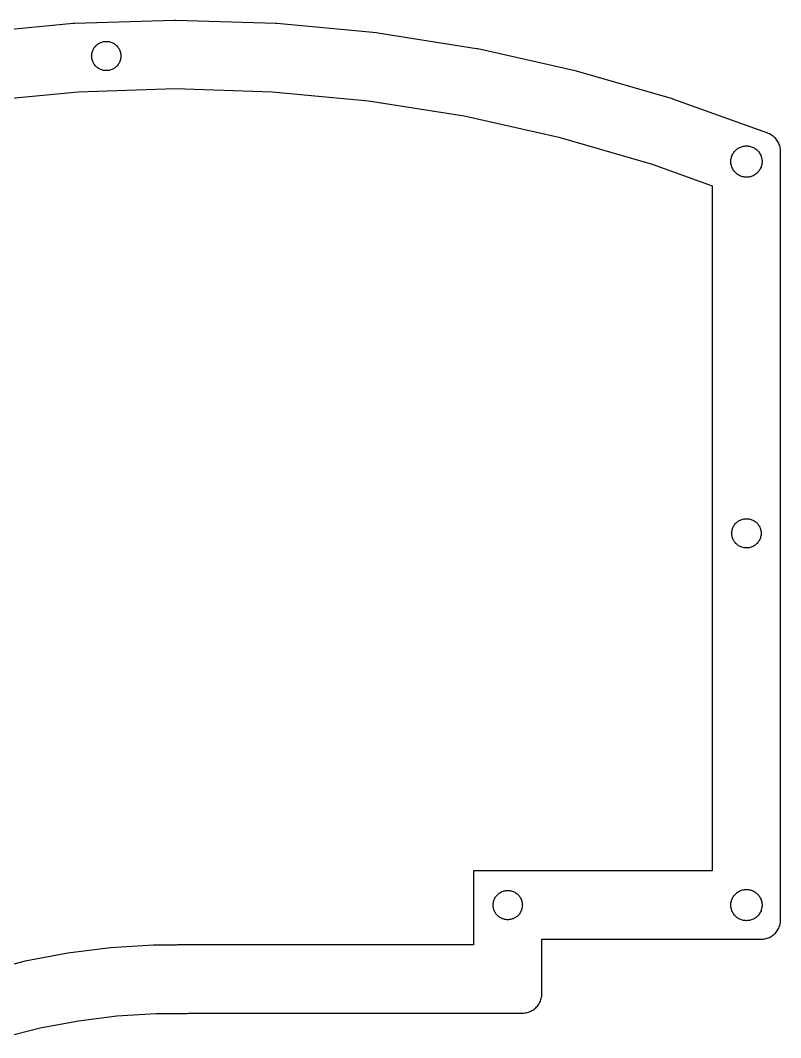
# Model space of a CAD drawing. Header units: metres. Extents: x -87 to 72, y -78 to 55.
# Drawn here: x -6 to 71.9, y -49.6 to 54.7 of the extents above; entities that cross this region are included whole.
import ezdxf

# ---------------------------------------------------------------- set-up
doc = ezdxf.new("R2010")
doc.units = ezdxf.units.M

msp = doc.modelspace()

# ---------------------------------------------------------------- linework, layer by layer
for p, q in [((-0.5284, 54.3282), (-10.7297, 53.3639)), ((-0.40301, 54.3361), (-0.5284, 54.3282)), ((9.83869, 54.658), (-0.40301, 54.3361)), ((9.96433, 54.658), (9.83869, 54.658)), ((20.206, 54.3361), (9.96433, 54.658)), ((20.3314, 54.3282), (20.206, 54.3361)), ((30.5327, 53.3639), (20.3314, 54.3282)), ((30.6573, 53.3482), (30.5327, 53.3639)), ((40.7779, 51.7452), (30.6573, 53.3482)), ((1.82249, 52.0955), (1.89318, 52.1578)), ((1.89318, 52.1578), (1.96763, 52.2156)), ((1.96763, 52.2156), (2.04557, 52.2686)), ((2.04557, 52.2686), (2.12669, 52.3165)), ((2.12669, 52.3165), (2.21064, 52.3593)), ((2.21064, 52.3593), (2.29713, 52.3967)), ((2.29713, 52.3967), (2.38578, 52.4287)), ((2.38578, 52.4287), (2.47628, 52.4549)), ((2.47628, 52.4549), (2.56825, 52.4755)), ((2.56825, 52.4755), (2.66131, 52.4902)), ((2.66131, 52.4902), (2.75514, 52.4991)), ((2.75514, 52.4991), (2.84931, 52.5021)), ((2.84931, 52.5021), (2.94351, 52.4991)), ((2.94351, 52.4991), (3.03732, 52.4902)), ((3.03732, 52.4902), (3.13038, 52.4755)), ((3.13038, 52.4755), (3.22234, 52.4549)), ((3.22234, 52.4549), (3.31284, 52.4287)), ((3.31284, 52.4287), (3.4015, 52.3967)), ((3.4015, 52.3967), (3.48799, 52.3593)), ((3.48799, 52.3593), (3.57194, 52.3165)), ((3.57194, 52.3165), (3.65305, 52.2686)), ((3.65305, 52.2686), (3.731, 52.2156)), ((3.731, 52.2156), (3.80544, 52.1578)), ((3.80544, 52.1578), (3.87614, 52.0955)), ((1.35227, 51.0963), (1.36114, 51.1901)), ((1.36114, 51.1901), (1.37588, 51.2831)), ((1.37588, 51.2831), (1.39643, 51.3751)), ((1.39643, 51.3751), (1.42272, 51.4656)), ((1.42272, 51.4656), (1.45464, 51.5542)), ((1.45464, 51.5542), (1.49207, 51.6407)), ((1.49207, 51.6407), (1.53486, 51.7247)), ((1.53486, 51.7247), (1.58282, 51.8058)), ((1.58282, 51.8058), (1.63578, 51.8837)), ((1.63578, 51.8837), (1.69355, 51.9582)), ((1.69355, 51.9582), (1.75587, 52.0289)), ((1.75587, 52.0289), (1.82249, 52.0955)), ((3.87614, 52.0955), (3.94277, 52.0289)), ((3.94277, 52.0289), (4.00509, 51.9582)), ((4.00509, 51.9582), (4.06284, 51.8837)), ((4.06284, 51.8837), (4.11581, 51.8058)), ((4.11581, 51.8058), (4.16378, 51.7247)), ((4.16378, 51.7247), (4.20655, 51.6407)), ((4.20655, 51.6407), (4.24398, 51.5542)), ((4.24398, 51.5542), (4.2759, 51.4656)), ((4.2759, 51.4656), (4.30219, 51.3751)), ((4.30219, 51.3751), (4.32275, 51.2831)), ((4.32275, 51.2831), (4.33749, 51.1901)), ((4.33749, 51.1901), (4.34635, 51.0963)), ((40.9014, 51.7217), (40.7779, 51.7452)), ((50.9013, 49.4864), (40.9014, 51.7217)), ((1.34931, 51.0021), (1.35227, 51.0963)), ((1.35227, 50.9079), (1.34931, 51.0021)), ((1.36114, 50.8141), (1.35227, 50.9079)), ((1.37588, 50.721), (1.36114, 50.8141)), ((1.39643, 50.629), (1.37588, 50.721)), ((1.42272, 50.5385), (1.39643, 50.629)), ((1.45464, 50.4499), (1.42272, 50.5385)), ((1.49207, 50.3634), (1.45464, 50.4499)), ((1.53486, 50.2794), (1.49207, 50.3634)), ((1.58282, 50.1983), (1.53486, 50.2794)), ((1.63578, 50.1204), (1.58282, 50.1983)), ((1.69355, 50.0459), (1.63578, 50.1204)), ((4.06284, 50.1204), (4.00509, 50.0459)), ((4.11581, 50.1983), (4.06284, 50.1204)), ((4.16378, 50.2794), (4.11581, 50.1983)), ((4.20655, 50.3634), (4.16378, 50.2794)), ((4.24398, 50.4499), (4.20655, 50.3634)), ((4.2759, 50.5385), (4.24398, 50.4499)), ((4.30219, 50.629), (4.2759, 50.5385)), ((4.32275, 50.721), (4.30219, 50.629)), ((4.33749, 50.8141), (4.32275, 50.721)), ((4.34635, 50.9079), (4.33749, 50.8141)), ((4.34635, 51.0963), (4.34931, 51.0021)), ((4.34931, 51.0021), (4.34635, 50.9079)), ((1.75587, 49.9753), (1.69355, 50.0459)), ((1.82249, 49.9086), (1.75587, 49.9753)), ((1.89318, 49.8463), (1.82249, 49.9086)), ((1.96763, 49.7885), (1.89318, 49.8463)), ((2.04557, 49.7356), (1.96763, 49.7885)), ((2.12669, 49.6876), (2.04557, 49.7356)), ((2.21064, 49.6448), (2.12669, 49.6876)), ((2.29713, 49.6074), (2.21064, 49.6448)), ((2.38578, 49.5755), (2.29713, 49.6074)), ((2.47628, 49.5492), (2.38578, 49.5755)), ((2.56825, 49.5286), (2.47628, 49.5492)), ((2.66131, 49.5139), (2.56825, 49.5286)), ((2.75514, 49.505), (2.66131, 49.5139)), ((2.84931, 49.5021), (2.75514, 49.505)), ((2.94351, 49.505), (2.84931, 49.5021)), ((3.03732, 49.5139), (2.94351, 49.505)), ((3.13038, 49.5286), (3.03732, 49.5139)), ((3.22234, 49.5492), (3.13038, 49.5286)), ((3.31284, 49.5755), (3.22234, 49.5492)), ((3.4015, 49.6074), (3.31284, 49.5755)), ((3.48799, 49.6448), (3.4015, 49.6074)), ((3.57194, 49.6876), (3.48799, 49.6448)), ((3.65305, 49.7356), (3.57194, 49.6876)), ((3.731, 49.7885), (3.65305, 49.7356)), ((3.80544, 49.8463), (3.731, 49.7885)), ((3.87614, 49.9086), (3.80544, 49.8463)), ((3.94277, 49.9753), (3.87614, 49.9086)), ((4.00509, 50.0459), (3.94277, 49.9753)), ((51.023, 49.4552), (50.9013, 49.4864)), ((60.8629, 46.5964), (51.023, 49.4552)), ((-9.9145, 46.4098), (-0.02608, 47.3445)), ((-0.02608, 47.3445), (9.90151, 47.6565)), ((9.90151, 47.6565), (19.8291, 47.3445)), ((19.8291, 47.3445), (29.7175, 46.4098)), ((29.7175, 46.4098), (39.5277, 44.856)), ((60.9824, 46.5576), (60.8629, 46.5964)), ((70.615, 43.0897), (60.9824, 46.5576)), ((39.5277, 44.856), (49.221, 42.6893)), ((70.6737, 43.0675), (70.615, 43.0897)), ((70.7891, 43.0176), (70.6737, 43.0675)), ((70.901, 42.9605), (70.7891, 43.0176)), ((71.0091, 42.8966), (70.901, 42.9605)), ((71.1131, 42.8259), (71.0091, 42.8966)), ((71.2123, 42.7489), (71.1131, 42.8259)), ((49.221, 42.6893), (58.7591, 39.9182)), ((67.9431, 41.7038), (68.0396, 41.7319)), ((68.0396, 41.7319), (68.1377, 41.7538)), ((68.1377, 41.7538), (68.237, 41.7695)), ((68.237, 41.7695), (68.337, 41.779)), ((68.337, 41.779), (68.4375, 41.7821)), ((68.4375, 41.7821), (68.538, 41.779)), ((68.538, 41.779), (68.638, 41.7695)), ((68.638, 41.7695), (68.7373, 41.7538)), ((68.7373, 41.7538), (68.8354, 41.7319)), ((68.8354, 41.7319), (68.9319, 41.7038)), ((71.3066, 42.6659), (71.2123, 42.7489)), ((71.3954, 42.577), (71.3066, 42.6659)), ((71.4785, 42.4828), (71.3954, 42.577)), ((71.5555, 42.3835), (71.4785, 42.4828)), ((71.6262, 42.2796), (71.5555, 42.3835)), ((71.6901, 42.1714), (71.6262, 42.2796)), ((71.7471, 42.0595), (71.6901, 42.1714)), ((71.7971, 41.9442), (71.7471, 42.0595)), ((71.8396, 41.8259), (71.7971, 41.9442)), ((71.8747, 41.7053), (71.8396, 41.8259)), ((66.8878, 40.58), (66.9158, 40.6766)), ((66.9158, 40.6766), (66.9499, 40.7711)), ((66.9499, 40.7711), (66.9898, 40.8634)), ((66.9898, 40.8634), (67.0354, 40.9529)), ((67.0354, 40.9529), (67.0866, 41.0395)), ((67.0866, 41.0395), (67.1431, 41.1226)), ((67.1431, 41.1226), (67.2047, 41.202)), ((67.2047, 41.202), (67.2711, 41.2774)), ((67.2711, 41.2774), (67.3422, 41.3485)), ((67.3422, 41.3485), (67.4176, 41.415)), ((67.4176, 41.415), (67.497, 41.4766)), ((67.497, 41.4766), (67.5802, 41.5331)), ((67.5802, 41.5331), (67.6667, 41.5842)), ((67.6667, 41.5842), (67.7562, 41.6299)), ((67.7562, 41.6299), (67.8485, 41.6698)), ((67.8485, 41.6698), (67.9431, 41.7038)), ((68.9319, 41.7038), (69.0265, 41.6698)), ((69.0265, 41.6698), (69.1187, 41.6299)), ((69.1187, 41.6299), (69.2083, 41.5842)), ((69.2083, 41.5842), (69.2948, 41.5331)), ((69.2948, 41.5331), (69.378, 41.4766)), ((69.378, 41.4766), (69.4574, 41.415)), ((69.4574, 41.415), (69.5328, 41.3485)), ((69.5328, 41.3485), (69.6038, 41.2774)), ((69.6038, 41.2774), (69.6703, 41.202)), ((69.6703, 41.202), (69.7319, 41.1226)), ((69.7319, 41.1226), (69.7884, 41.0395)), ((69.7884, 41.0395), (69.8396, 40.9529)), ((69.8396, 40.9529), (69.8852, 40.8634)), ((69.8852, 40.8634), (69.9251, 40.7711)), ((69.9251, 40.7711), (69.9592, 40.6766)), ((69.9592, 40.6766), (69.9872, 40.58)), ((71.9021, 41.5827), (71.8747, 41.7053)), ((71.9217, 41.4586), (71.9021, 41.5827)), ((71.9335, 41.3335), (71.9217, 41.4586)), ((71.9375, 41.2079), (71.9335, 41.3335)), ((71.9375, -37.531), (71.9375, 41.2079)), ((58.7591, 39.9182), (64.9375, 37.6939)), ((66.8375, 40.1821), (66.8406, 40.2826)), ((66.8406, 40.0817), (66.8375, 40.1821)), ((66.8406, 40.2826), (66.8501, 40.3827)), ((66.8501, 39.9816), (66.8406, 40.0817)), ((66.8501, 40.3827), (66.8658, 40.482)), ((66.8658, 39.8823), (66.8501, 39.9816)), ((66.8658, 40.482), (66.8878, 40.58)), ((66.8878, 39.7842), (66.8658, 39.8823)), ((66.9158, 39.6877), (66.8878, 39.7842)), ((66.9499, 39.5931), (66.9158, 39.6877)), ((69.9592, 39.6877), (69.9251, 39.5931)), ((69.9872, 39.7842), (69.9592, 39.6877)), ((69.9872, 40.58), (70.0091, 40.482)), ((70.0091, 39.8823), (69.9872, 39.7842)), ((70.0091, 40.482), (70.0249, 40.3827)), ((70.0249, 39.9816), (70.0091, 39.8823)), ((70.0249, 40.3827), (70.0343, 40.2826)), ((70.0343, 40.0817), (70.0249, 39.9816)), ((70.0343, 40.2826), (70.0375, 40.1821)), ((70.0375, 40.1821), (70.0343, 40.0817)), ((66.9898, 39.5009), (66.9499, 39.5931)), ((67.0354, 39.4113), (66.9898, 39.5009)), ((67.0866, 39.3248), (67.0354, 39.4113)), ((67.1431, 39.2417), (67.0866, 39.3248)), ((67.2047, 39.1622), (67.1431, 39.2417)), ((67.2711, 39.0869), (67.2047, 39.1622)), ((67.3422, 39.0158), (67.2711, 39.0869)), ((67.4176, 38.9493), (67.3422, 39.0158)), ((67.497, 38.8877), (67.4176, 38.9493)), ((67.5802, 38.8312), (67.497, 38.8877)), ((67.6667, 38.78), (67.5802, 38.8312)), ((67.7562, 38.7344), (67.6667, 38.78)), ((67.8485, 38.6945), (67.7562, 38.7344)), ((67.9431, 38.6604), (67.8485, 38.6945)), ((68.0396, 38.6324), (67.9431, 38.6604)), ((68.1377, 38.6105), (68.0396, 38.6324)), ((68.237, 38.5947), (68.1377, 38.6105)), ((68.337, 38.5853), (68.237, 38.5947)), ((68.4375, 38.5821), (68.337, 38.5853)), ((68.538, 38.5853), (68.4375, 38.5821)), ((68.638, 38.5947), (68.538, 38.5853)), ((68.7373, 38.6105), (68.638, 38.5947)), ((68.8354, 38.6324), (68.7373, 38.6105)), ((68.9319, 38.6604), (68.8354, 38.6324)), ((69.0265, 38.6945), (68.9319, 38.6604)), ((69.1187, 38.7344), (69.0265, 38.6945)), ((69.2083, 38.78), (69.1187, 38.7344)), ((69.2948, 38.8312), (69.2083, 38.78)), ((69.378, 38.8877), (69.2948, 38.8312)), ((69.4574, 38.9493), (69.378, 38.8877)), ((69.5328, 39.0158), (69.4574, 38.9493)), ((69.6038, 39.0869), (69.5328, 39.0158)), ((69.6703, 39.1622), (69.6038, 39.0869)), ((69.7319, 39.2417), (69.6703, 39.1622)), ((69.7884, 39.3248), (69.7319, 39.2417)), ((69.8396, 39.4113), (69.7884, 39.3248)), ((69.8852, 39.5009), (69.8396, 39.4113)), ((69.9251, 39.5931), (69.8852, 39.5009)), ((64.9375, 37.6939), (64.9375, -32.531)), ((67.344, 3.10239), (67.4107, 3.16902)), ((67.4107, 3.16902), (67.4814, 3.23134)), ((67.4814, 3.23134), (67.5558, 3.2891)), ((67.5558, 3.2891), (67.6338, 3.34206)), ((67.6338, 3.34206), (67.7149, 3.39003)), ((67.7149, 3.39003), (67.7988, 3.43282)), ((67.7988, 3.43282), (67.8853, 3.47023)), ((67.8853, 3.47023), (67.974, 3.50215)), ((67.974, 3.50215), (68.0645, 3.52845)), ((68.0645, 3.52845), (68.1564, 3.549)), ((68.1564, 3.549), (68.2495, 3.56374)), ((68.2495, 3.56374), (68.3433, 3.57262)), ((68.3433, 3.57262), (68.4375, 3.57558)), ((68.4375, 3.57558), (68.5317, 3.57262)), ((68.5317, 3.57262), (68.6255, 3.56374)), ((68.6255, 3.56374), (68.7186, 3.549)), ((68.7186, 3.549), (68.8105, 3.52845)), ((68.8105, 3.52845), (68.901, 3.50215)), ((68.901, 3.50215), (68.9897, 3.47023)), ((68.9897, 3.47023), (69.0762, 3.43282)), ((69.0762, 3.43282), (69.1601, 3.39003)), ((69.1601, 3.39003), (69.2412, 3.34206)), ((69.2412, 3.34206), (69.3192, 3.2891)), ((69.3192, 3.2891), (69.3936, 3.23134)), ((69.3936, 3.23134), (69.4643, 3.16902)), ((69.4643, 3.16902), (69.5309, 3.10239)), ((66.9375, 2.07558), (66.9405, 2.16976)), ((66.9405, 2.16976), (66.9493, 2.26357)), ((66.9493, 2.26357), (66.9641, 2.35665)), ((66.9641, 2.35665), (66.9846, 2.44861)), ((66.9846, 2.44861), (67.0109, 2.5391)), ((67.0109, 2.5391), (67.0428, 2.62776)), ((67.0428, 2.62776), (67.0803, 2.71424)), ((67.0803, 2.71424), (67.123, 2.79821)), ((67.123, 2.79821), (67.171, 2.87932)), ((67.171, 2.87932), (67.224, 2.95725)), ((67.224, 2.95725), (67.2817, 3.03171)), ((67.2817, 3.03171), (67.344, 3.10239)), ((69.5309, 3.10239), (69.5933, 3.03171)), ((69.5933, 3.03171), (69.651, 2.95725)), ((69.651, 2.95725), (69.704, 2.87932)), ((69.704, 2.87932), (69.7519, 2.79821)), ((69.7519, 2.79821), (69.7947, 2.71424)), ((69.7947, 2.71424), (69.8322, 2.62776)), ((69.8322, 2.62776), (69.8641, 2.5391)), ((69.8641, 2.5391), (69.8904, 2.44861)), ((69.8904, 2.44861), (69.9109, 2.35665)), ((69.9109, 2.35665), (69.9257, 2.26357)), ((69.9257, 2.26357), (69.9345, 2.16976)), ((69.9345, 2.16976), (69.9375, 2.07558)), ((66.9405, 1.98139), (66.9375, 2.07558)), ((66.9493, 1.88758), (66.9405, 1.98139)), ((66.9641, 1.7945), (66.9493, 1.88758)), ((66.9846, 1.70253), (66.9641, 1.7945)), ((67.0109, 1.61205), (66.9846, 1.70253)), ((67.0428, 1.52339), (67.0109, 1.61205)), ((67.0803, 1.43691), (67.0428, 1.52339)), ((67.123, 1.35294), (67.0803, 1.43691)), ((67.171, 1.27184), (67.123, 1.35294)), ((67.224, 1.1939), (67.171, 1.27184)), ((67.2817, 1.11943), (67.224, 1.1939)), ((67.344, 1.04875), (67.2817, 1.11943)), ((67.4107, 0.98212), (67.344, 1.04875)), ((69.5309, 1.04875), (69.4643, 0.98212)), ((69.5933, 1.11943), (69.5309, 1.04875)), ((69.651, 1.1939), (69.5933, 1.11943)), ((69.704, 1.27184), (69.651, 1.1939)), ((69.7519, 1.35294), (69.704, 1.27184)), ((69.7947, 1.43691), (69.7519, 1.35294)), ((69.8322, 1.52339), (69.7947, 1.43691)), ((69.8641, 1.61205), (69.8322, 1.52339)), ((69.8904, 1.70253), (69.8641, 1.61205)), ((69.9109, 1.7945), (69.8904, 1.70253)), ((69.9257, 1.88758), (69.9109, 1.7945)), ((69.9345, 1.98139), (69.9257, 1.88758)), ((69.9375, 2.07558), (69.9345, 1.98139)), ((67.4814, 0.9198), (67.4107, 0.98212)), ((67.5558, 0.86205), (67.4814, 0.9198)), ((67.6338, 0.80909), (67.5558, 0.86205)), ((67.7149, 0.76111), (67.6338, 0.80909)), ((67.7988, 0.71834), (67.7149, 0.76111)), ((67.8853, 0.68091), (67.7988, 0.71834)), ((67.974, 0.64899), (67.8853, 0.68091)), ((68.0645, 0.6227), (67.974, 0.64899)), ((68.1564, 0.60215), (68.0645, 0.6227)), ((68.2495, 0.5874), (68.1564, 0.60215)), ((68.3433, 0.57854), (68.2495, 0.5874)), ((68.4375, 0.57558), (68.3433, 0.57854)), ((68.5317, 0.57854), (68.4375, 0.57558)), ((68.6255, 0.5874), (68.5317, 0.57854)), ((68.7186, 0.60215), (68.6255, 0.5874)), ((68.8105, 0.6227), (68.7186, 0.60215)), ((68.901, 0.64899), (68.8105, 0.6227)), ((68.9897, 0.68091), (68.901, 0.64899)), ((69.0762, 0.71834), (68.9897, 0.68091)), ((69.1601, 0.76111), (69.0762, 0.71834)), ((69.2412, 0.80909), (69.1601, 0.76111)), ((69.3192, 0.86205), (69.2412, 0.80909)), ((69.3936, 0.9198), (69.3192, 0.86205)), ((69.4643, 0.98212), (69.3936, 0.9198)), ((64.9375, -32.531), (40.4765, -32.531)), ((40.4765, -32.531), (40.4765, -40.101)), ((42.5818, -35.4788), (42.6193, -35.3923)), ((42.6193, -35.3923), (42.662, -35.3083)), ((42.662, -35.3083), (42.71, -35.2272)), ((42.71, -35.2272), (42.763, -35.1493)), ((42.763, -35.1493), (42.8207, -35.0748)), ((42.8207, -35.0748), (42.8831, -35.0041)), ((42.8831, -35.0041), (42.9497, -34.9375)), ((42.9497, -34.9375), (43.0204, -34.8752)), ((43.0204, -34.8752), (43.0948, -34.8174)), ((43.0948, -34.8174), (43.1728, -34.7645)), ((43.1728, -34.7645), (43.2539, -34.7165)), ((43.2539, -34.7165), (43.3378, -34.6737)), ((43.3378, -34.6737), (43.4243, -34.6363)), ((43.4243, -34.6363), (43.513, -34.6044)), ((43.513, -34.6044), (43.6035, -34.5781)), ((43.6035, -34.5781), (43.6954, -34.5575)), ((43.6954, -34.5575), (43.7885, -34.5428)), ((43.7885, -34.5428), (43.8823, -34.5339)), ((43.8823, -34.5339), (43.9765, -34.531)), ((43.9765, -34.531), (44.0707, -34.5339)), ((44.0707, -34.5339), (44.1645, -34.5428)), ((44.1645, -34.5428), (44.2576, -34.5575)), ((44.2576, -34.5575), (44.3495, -34.5781)), ((44.3495, -34.5781), (44.44, -34.6044)), ((44.44, -34.6044), (44.5287, -34.6363)), ((44.5287, -34.6363), (44.6152, -34.6737)), ((44.6152, -34.6737), (44.6991, -34.7165)), ((44.6991, -34.7165), (44.7803, -34.7645)), ((44.7803, -34.7645), (44.8582, -34.8174)), ((44.8582, -34.8174), (44.9326, -34.8752)), ((44.9326, -34.8752), (45.0033, -34.9375)), ((45.0033, -34.9375), (45.07, -35.0041)), ((45.07, -35.0041), (45.1323, -35.0748)), ((45.1323, -35.0748), (45.19, -35.1493)), ((45.19, -35.1493), (45.243, -35.2272)), ((45.243, -35.2272), (45.291, -35.3083)), ((45.291, -35.3083), (45.3337, -35.3923)), ((45.3337, -35.3923), (45.3712, -35.4788)), ((66.9158, -35.5365), (66.9499, -35.442)), ((66.9499, -35.442), (66.9898, -35.3497)), ((66.9898, -35.3497), (67.0354, -35.2602)), ((67.0354, -35.2602), (67.0866, -35.1736)), ((67.0866, -35.1736), (67.1431, -35.0905)), ((67.1431, -35.0905), (67.2047, -35.0111)), ((67.2047, -35.0111), (67.2711, -34.9357)), ((67.2711, -34.9357), (67.3422, -34.8646)), ((67.3422, -34.8646), (67.4176, -34.7982)), ((67.4176, -34.7982), (67.497, -34.7365)), ((67.497, -34.7365), (67.5802, -34.6801)), ((67.5802, -34.6801), (67.6667, -34.6289)), ((67.6667, -34.6289), (67.7562, -34.5832)), ((67.7562, -34.5832), (67.8485, -34.5433)), ((67.8485, -34.5433), (67.9431, -34.5093)), ((67.9431, -34.5093), (68.0396, -34.4812)), ((68.0396, -34.4812), (68.1377, -34.4593)), ((68.1377, -34.4593), (68.237, -34.4436)), ((68.237, -34.4436), (68.337, -34.4341)), ((68.337, -34.4341), (68.4375, -34.431)), ((68.4375, -34.431), (68.538, -34.4341)), ((68.538, -34.4341), (68.638, -34.4436)), ((68.638, -34.4436), (68.7373, -34.4593)), ((68.7373, -34.4593), (68.8354, -34.4812)), ((68.8354, -34.4812), (68.9319, -34.5093)), ((68.9319, -34.5093), (69.0265, -34.5433)), ((69.0265, -34.5433), (69.1187, -34.5832)), ((69.1187, -34.5832), (69.2083, -34.6289)), ((69.2083, -34.6289), (69.2948, -34.6801)), ((69.2948, -34.6801), (69.378, -34.7365)), ((69.378, -34.7365), (69.4574, -34.7982)), ((69.4574, -34.7982), (69.5328, -34.8646)), ((69.5328, -34.8646), (69.6038, -34.9357)), ((69.6038, -34.9357), (69.6703, -35.0111)), ((69.6703, -35.0111), (69.7319, -35.0905)), ((69.7319, -35.0905), (69.7884, -35.1736)), ((69.7884, -35.1736), (69.8396, -35.2602)), ((69.8396, -35.2602), (69.8852, -35.3497)), ((69.8852, -35.3497), (69.9251, -35.442)), ((69.9251, -35.442), (69.9592, -35.5365)), ((42.4765, -36.031), (42.4795, -35.9368)), ((42.4795, -36.1251), (42.4765, -36.031)), ((42.4795, -35.9368), (42.4883, -35.843)), ((42.4883, -36.219), (42.4795, -36.1251)), ((42.4883, -35.843), (42.5031, -35.7499)), ((42.5031, -36.312), (42.4883, -36.219)), ((42.5031, -35.7499), (42.5236, -35.6579)), ((42.5236, -36.404), (42.5031, -36.312)), ((42.5236, -35.6579), (42.5499, -35.5674)), ((42.5499, -36.4945), (42.5236, -36.404)), ((42.5499, -35.5674), (42.5818, -35.4788)), ((42.5818, -36.5832), (42.5499, -36.4945)), ((45.3712, -35.4788), (45.4031, -35.5674)), ((45.4031, -36.4945), (45.3712, -36.5832)), ((45.4031, -35.5674), (45.4294, -35.6579)), ((45.4294, -36.404), (45.4031, -36.4945)), ((45.4294, -35.6579), (45.4499, -35.7499)), ((45.4499, -36.312), (45.4294, -36.404)), ((45.4499, -35.7499), (45.4647, -35.843)), ((45.4647, -36.219), (45.4499, -36.312)), ((45.4647, -35.843), (45.4736, -35.9368)), ((45.4736, -36.1251), (45.4647, -36.219)), ((45.4736, -35.9368), (45.4765, -36.031)), ((45.4765, -36.031), (45.4736, -36.1251)), ((66.8375, -36.031), (66.8406, -35.9305)), ((66.8406, -36.1314), (66.8375, -36.031)), ((66.8406, -35.9305), (66.8501, -35.8304)), ((66.8501, -36.2315), (66.8406, -36.1314)), ((66.8501, -35.8304), (66.8658, -35.7312)), ((66.8658, -36.3308), (66.8501, -36.2315)), ((66.8658, -35.7312), (66.8878, -35.6331)), ((66.8878, -36.4289), (66.8658, -36.3308)), ((66.8878, -35.6331), (66.9158, -35.5365)), ((66.9158, -36.5254), (66.8878, -36.4289)), ((69.9592, -35.5365), (69.9872, -35.6331)), ((69.9872, -36.4289), (69.9592, -36.5254)), ((69.9872, -35.6331), (70.0091, -35.7312)), ((70.0091, -36.3308), (69.9872, -36.4289)), ((70.0091, -35.7312), (70.0249, -35.8304)), ((70.0249, -36.2315), (70.0091, -36.3308)), ((70.0249, -35.8304), (70.0343, -35.9305)), ((70.0343, -36.1314), (70.0249, -36.2315)), ((70.0343, -35.9305), (70.0375, -36.031)), ((70.0375, -36.031), (70.0343, -36.1314)), ((42.6193, -36.6696), (42.5818, -36.5832)), ((42.662, -36.7536), (42.6193, -36.6696)), ((42.71, -36.8347), (42.662, -36.7536)), ((42.763, -36.9127), (42.71, -36.8347)), ((42.8207, -36.9871), (42.763, -36.9127)), ((42.8831, -37.0578), (42.8207, -36.9871)), ((42.9497, -37.1244), (42.8831, -37.0578)), ((43.0204, -37.1867), (42.9497, -37.1244)), ((43.0948, -37.2445), (43.0204, -37.1867)), ((43.1728, -37.2975), (43.0948, -37.2445)), ((43.2539, -37.3454), (43.1728, -37.2975)), ((43.3378, -37.3882), (43.2539, -37.3454)), ((43.4243, -37.4256), (43.3378, -37.3882)), ((43.513, -37.4576), (43.4243, -37.4256)), ((43.6035, -37.4838), (43.513, -37.4576)), ((43.6954, -37.5044), (43.6035, -37.4838)), ((43.7885, -37.5191), (43.6954, -37.5044)), ((43.8823, -37.528), (43.7885, -37.5191)), ((43.9765, -37.531), (43.8823, -37.528)), ((44.0707, -37.528), (43.9765, -37.531)), ((44.1645, -37.5191), (44.0707, -37.528)), ((44.2576, -37.5044), (44.1645, -37.5191)), ((44.3495, -37.4838), (44.2576, -37.5044)), ((44.44, -37.4576), (44.3495, -37.4838)), ((44.5287, -37.4256), (44.44, -37.4576)), ((44.6152, -37.3882), (44.5287, -37.4256)), ((44.6991, -37.3454), (44.6152, -37.3882)), ((44.7803, -37.2975), (44.6991, -37.3454)), ((44.8582, -37.2445), (44.7803, -37.2975)), ((44.9326, -37.1867), (44.8582, -37.2445)), ((45.0033, -37.1244), (44.9326, -37.1867)), ((45.07, -37.0578), (45.0033, -37.1244)), ((45.1323, -36.9871), (45.07, -37.0578)), ((45.19, -36.9127), (45.1323, -36.9871)), ((45.243, -36.8347), (45.19, -36.9127)), ((45.291, -36.7536), (45.243, -36.8347)), ((45.3337, -36.6696), (45.291, -36.7536)), ((45.3712, -36.5832), (45.3337, -36.6696)), ((66.9499, -36.62), (66.9158, -36.5254)), ((66.9898, -36.7122), (66.9499, -36.62)), ((67.0354, -36.8018), (66.9898, -36.7122)), ((67.0866, -36.8883), (67.0354, -36.8018)), ((67.1431, -36.9714), (67.0866, -36.8883)), ((67.2047, -37.0509), (67.1431, -36.9714)), ((67.2711, -37.1262), (67.2047, -37.0509)), ((67.3422, -37.1973), (67.2711, -37.1262)), ((67.4176, -37.2638), (67.3422, -37.1973)), ((67.497, -37.3254), (67.4176, -37.2638)), ((67.5802, -37.3819), (67.497, -37.3254)), ((67.6667, -37.4331), (67.5802, -37.3819)), ((67.7562, -37.4787), (67.6667, -37.4331)), ((67.8485, -37.5186), (67.7562, -37.4787)), ((67.9431, -37.5527), (67.8485, -37.5186)), ((69.0265, -37.5186), (68.9319, -37.5527)), ((69.1187, -37.4787), (69.0265, -37.5186)), ((69.2083, -37.4331), (69.1187, -37.4787)), ((69.2948, -37.3819), (69.2083, -37.4331)), ((69.378, -37.3254), (69.2948, -37.3819)), ((69.4574, -37.2638), (69.378, -37.3254)), ((69.5328, -37.1973), (69.4574, -37.2638)), ((69.6038, -37.1262), (69.5328, -37.1973)), ((69.6703, -37.0509), (69.6038, -37.1262)), ((69.7319, -36.9714), (69.6703, -37.0509)), ((69.7884, -36.8883), (69.7319, -36.9714)), ((69.8396, -36.8018), (69.7884, -36.8883)), ((69.8852, -36.7122), (69.8396, -36.8018)), ((69.9251, -36.62), (69.8852, -36.7122)), ((69.9592, -36.5254), (69.9251, -36.62)), ((71.9335, -37.6566), (71.9375, -37.531)), ((68.0396, -37.5807), (67.9431, -37.5527)), ((68.1377, -37.6026), (68.0396, -37.5807)), ((68.237, -37.6184), (68.1377, -37.6026)), ((68.337, -37.6278), (68.237, -37.6184)), ((68.4375, -37.631), (68.337, -37.6278)), ((68.538, -37.6278), (68.4375, -37.631)), ((68.638, -37.6184), (68.538, -37.6278)), ((68.7373, -37.6026), (68.638, -37.6184)), ((68.8354, -37.5807), (68.7373, -37.6026)), ((68.9319, -37.5527), (68.8354, -37.5807)), ((71.6262, -38.6026), (71.6901, -38.4945)), ((71.6901, -38.4945), (71.7471, -38.3825)), ((71.7471, -38.3825), (71.7971, -38.2672)), ((71.7971, -38.2672), (71.8396, -38.149)), ((71.8396, -38.149), (71.8747, -38.0283)), ((71.8747, -38.0283), (71.9021, -37.9057)), ((71.9021, -37.9057), (71.9217, -37.7816)), ((71.9217, -37.7816), (71.9335, -37.6566)), ((47.4765, -45.101), (47.4765, -39.531)), ((47.4765, -39.531), (69.9375, -39.531)), ((69.9375, -39.531), (70.0631, -39.527)), ((70.0631, -39.527), (70.1882, -39.5152)), ((70.1882, -39.5152), (70.3122, -39.4955)), ((70.3122, -39.4955), (70.4349, -39.4681)), ((70.4349, -39.4681), (70.5555, -39.4331)), ((70.5555, -39.4331), (70.6737, -39.3905)), ((70.6737, -39.3905), (70.7891, -39.3406)), ((70.7891, -39.3406), (70.901, -39.2836)), ((70.901, -39.2836), (71.0091, -39.2196)), ((71.0091, -39.2196), (71.1131, -39.149)), ((71.1131, -39.149), (71.2123, -39.072)), ((71.2123, -39.072), (71.3066, -38.9889)), ((71.3066, -38.9889), (71.3954, -38.9001)), ((71.3954, -38.9001), (71.4785, -38.8058)), ((71.4785, -38.8058), (71.5555, -38.7065)), ((71.5555, -38.7065), (71.6262, -38.6026)), ((3.28089, -40.4137), (-1.10355, -40.9676)), ((7.69183, -40.1362), (3.28089, -40.4137)), ((10.0155, -40.1362), (7.69183, -40.1362)), ((10.1005, -40.101), (10.0155, -40.1362)), ((40.4765, -40.101), (10.1005, -40.101)), ((-1.10355, -40.9676), (-5.44469, -41.7957)), ((-5.44469, -41.7957), (-9.72536, -42.8948)), ((47.2862, -45.9525), (47.3361, -45.8372)), ((47.3361, -45.8372), (47.3786, -45.719)), ((47.3786, -45.719), (47.4137, -45.5983)), ((47.4137, -45.5983), (47.4411, -45.4757)), ((47.4411, -45.4757), (47.4607, -45.3516)), ((47.4607, -45.3516), (47.4726, -45.2265)), ((47.4726, -45.2265), (47.4765, -45.101)), ((46.2128, -46.9605), (46.3281, -46.9106)), ((46.3281, -46.9106), (46.44, -46.8536)), ((46.44, -46.8536), (46.5482, -46.7896)), ((46.5482, -46.7896), (46.6521, -46.719)), ((46.6521, -46.719), (46.7514, -46.642)), ((46.7514, -46.642), (46.8456, -46.5589)), ((46.8456, -46.5589), (46.9344, -46.4701)), ((46.9344, -46.4701), (47.0175, -46.3758)), ((47.0175, -46.3758), (47.0945, -46.2765)), ((47.0945, -46.2765), (47.1652, -46.1726)), ((47.1652, -46.1726), (47.2291, -46.0645)), ((47.2291, -46.0645), (47.2862, -45.9525)), ((-3.91677, -48.6304), (-0.00796, -47.8848)), ((-0.00796, -47.8848), (3.94003, -47.386)), ((3.94003, -47.386), (7.91161, -47.1362)), ((7.91161, -47.1362), (11.0104, -47.1362)), ((11.0104, -47.1362), (11.1359, -47.1322)), ((11.1359, -47.1322), (11.261, -47.1204)), ((11.261, -47.1204), (11.3838, -47.101)), ((11.3838, -47.101), (45.4765, -47.101)), ((45.4765, -47.101), (45.6021, -47.097)), ((45.6021, -47.097), (45.7272, -47.0852)), ((45.7272, -47.0852), (45.8513, -47.0655)), ((45.8513, -47.0655), (45.9739, -47.0381)), ((45.9739, -47.0381), (46.0945, -47.0031)), ((46.0945, -47.0031), (46.2128, -46.9605)), ((-7.77149, -49.6202), (-3.91677, -48.6304))]:
    msp.add_line(p, q)

doc.saveas('drawing.dxf')
